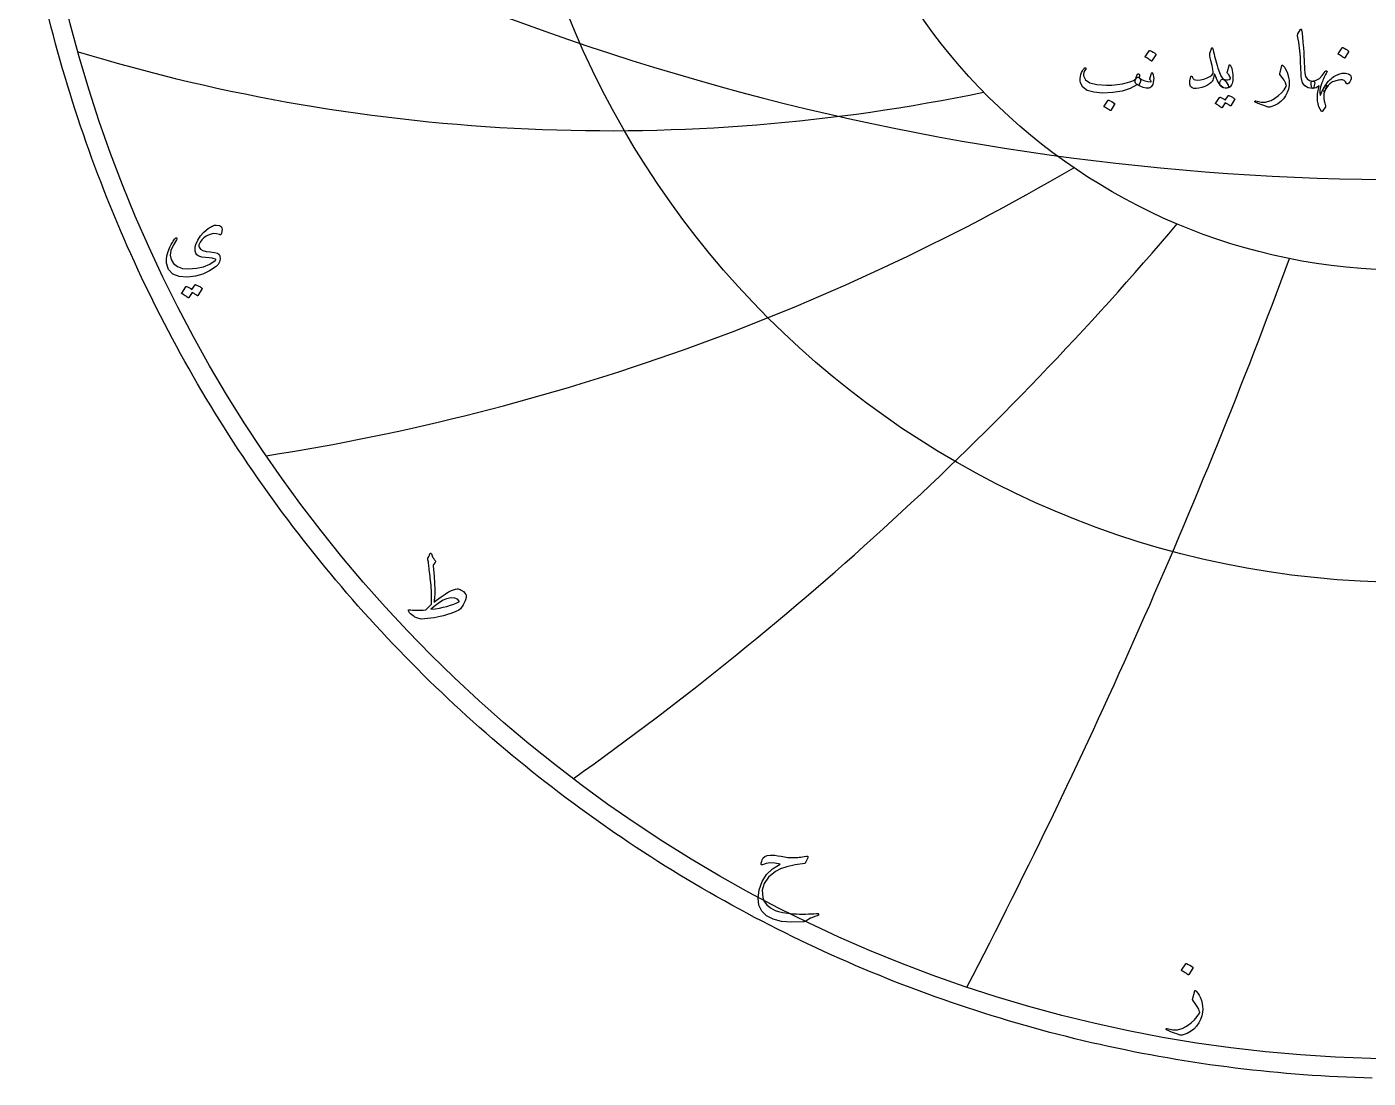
# Model space of a CAD drawing. Header units: millimetres. Extents: x -62 to 62, y -62 to 63.
# Drawn here: x -60.8 to -1.7, y -61.6 to -15.3 of the extents above; entities that cross this region are included whole.
import ezdxf

# ---------------------------------------------------------------- set-up
doc = ezdxf.new("R2010")
doc.units = ezdxf.units.MM
for name, color, linetype in [('CUT_OUTER', 1, 'Continuous'), ('ENGRAVE', 7, 'Continuous'), ('ENGRAVE_FINE', 8, 'Continuous'), ('TEXT', 5, 'Continuous')]:
    doc.layers.add(name, color=color, linetype=linetype)

msp = doc.modelspace()

# ---------------------------------------------------------------- linework, layer by layer
at = {"layer": 'CUT_OUTER'}
msp.add_lwpolyline([(-1.512, -61.5939), (-1.89, -61.5835), (-2.2678, -61.5708), (-2.6455, -61.5557), (-3.0232, -61.5383), (-3.4007, -61.5186), (-3.7781, -61.4966), (-4.1554, -61.4722), (-4.5325, -61.4456), (-4.9094, -61.4166), (-5.2862, -61.3853), (-5.6627, -61.3517), (-6.0391, -61.3158), (-6.4152, -61.2776), (-6.7911, -61.2371), (-7.1667, -61.1943), (-7.542, -61.1491), (-7.9171, -61.1017), (-8.2919, -61.052), (-8.6663, -61), (-9.0404, -60.9456), (-9.4142, -60.889), (-9.7876, -60.8301), (-10.1607, -60.7689), (-10.5334, -60.7054), (-10.9057, -60.6396), (-11.2775, -60.5716), (-11.649, -60.5012), (-12.02, -60.4286), (-12.3906, -60.3537), (-12.7606, -60.2766), (-13.1303, -60.1971), (-13.4994, -60.1154), (-13.868, -60.0315), (-14.2361, -59.9453), (-14.6036, -59.8568), (-14.9706, -59.7661), (-15.3371, -59.6731), (-15.7029, -59.5778), (-16.0682, -59.4804), (-16.4328, -59.3807), (-16.7969, -59.2787), (-17.1603, -59.1745), (-17.5231, -59.0681), (-17.8852, -58.9595), (-18.2466, -58.8486), (-18.6073, -58.7356), (-18.9674, -58.6203), (-19.3267, -58.5028), (-19.6853, -58.3831), (-20.0432, -58.2612), (-20.4003, -58.1372), (-20.7566, -58.0109), (-21.1122, -57.8824), (-21.4669, -57.7518), (-21.8209, -57.619), (-22.174, -57.484), (-22.5263, -57.3469), (-22.8778, -57.2076), (-23.2284, -57.0661), (-23.5781, -56.9225), (-23.9269, -56.7768), (-24.2748, -56.6289), (-24.6218, -56.4789), (-24.9679, -56.3267), (-25.3131, -56.1725), (-25.6573, -56.0161), (-26.0005, -55.8576), (-26.3427, -55.697), (-26.684, -55.5344), (-27.0242, -55.3696), (-27.3635, -55.2027), (-27.7017, -55.0338), (-28.0388, -54.8628), (-28.3749, -54.6897), (-28.71, -54.5146), (-29.0439, -54.3374), (-29.3768, -54.1581), (-29.7085, -53.9769), (-30.0392, -53.7936), (-30.3687, -53.6082), (-30.6971, -53.4209), (-31.0243, -53.2315), (-31.3503, -53.0402), (-31.6752, -52.8468), (-31.9988, -52.6515), (-32.3213, -52.4541), (-32.6425, -52.2548), (-32.9625, -52.0535), (-33.2813, -51.8503), (-33.5988, -51.6451), (-33.9151, -51.438), (-34.2301, -51.2289), (-34.5438, -51.0179), (-34.8562, -50.805), (-35.1672, -50.5902), (-35.477, -50.3734), (-35.7854, -50.1548), (-36.0925, -49.9343), (-36.3982, -49.7119), (-36.7025, -49.4876), (-37.0055, -49.2615), (-37.307, -49.0335), (-37.6072, -48.8037), (-37.906, -48.572), (-38.2033, -48.3385), (-38.4992, -48.1032), (-38.7936, -47.866), (-39.0866, -47.6271), (-39.3781, -47.3864), (-39.6681, -47.1439), (-39.9566, -46.8996), (-40.2436, -46.6535), (-40.5291, -46.4057), (-40.8131, -46.1562), (-41.0955, -45.9049), (-41.3764, -45.6519), (-41.6558, -45.3971), (-41.9335, -45.1407), (-42.2097, -44.8825), (-42.4843, -44.6227), (-42.7573, -44.3612), (-43.0287, -44.098), (-43.2985, -43.8331), (-43.5666, -43.5666), (-43.8331, -43.2985), (-44.098, -43.0287), (-44.3612, -42.7573), (-44.6227, -42.4843), (-44.8825, -42.2097), (-45.1407, -41.9335), (-45.3971, -41.6558), (-45.6519, -41.3764), (-45.9049, -41.0955), (-46.1562, -40.8131), (-46.4057, -40.5291), (-46.6535, -40.2436), (-46.8996, -39.9566), (-47.1439, -39.6681), (-47.3864, -39.3781), (-47.6271, -39.0866), (-47.866, -38.7936), (-48.1032, -38.4992), (-48.3385, -38.2033), (-48.572, -37.906), (-48.8037, -37.6072), (-49.0335, -37.307), (-49.2615, -37.0055), (-49.4876, -36.7025), (-49.7119, -36.3982), (-49.9343, -36.0925), (-50.1548, -35.7854), (-50.3734, -35.477), (-50.5902, -35.1672), (-50.805, -34.8562), (-51.0179, -34.5438), (-51.2289, -34.2301), (-51.438, -33.9151), (-51.6451, -33.5988), (-51.8503, -33.2813), (-52.0535, -32.9625), (-52.2548, -32.6425), (-52.4541, -32.3213), (-52.6515, -31.9988), (-52.8468, -31.6752), (-53.0402, -31.3503), (-53.2315, -31.0243), (-53.4209, -30.6971), (-53.6082, -30.3687), (-53.7936, -30.0392), (-53.9769, -29.7085), (-54.1581, -29.3768), (-54.3374, -29.0439), (-54.5146, -28.71), (-54.6897, -28.3749), (-54.8628, -28.0388), (-55.0338, -27.7017), (-55.2027, -27.3635), (-55.3696, -27.0242), (-55.5344, -26.684), (-55.697, -26.3427), (-55.8576, -26.0005), (-56.0161, -25.6573), (-56.1725, -25.3131), (-56.3267, -24.9679), (-56.4789, -24.6218), (-56.6289, -24.2748), (-56.7768, -23.9269), (-56.9225, -23.5781), (-57.0661, -23.2284), (-57.2076, -22.8778), (-57.3469, -22.5263), (-57.484, -22.174), (-57.619, -21.8209), (-57.7518, -21.4669), (-57.8824, -21.1122), (-58.0109, -20.7566), (-58.1372, -20.4003), (-58.2612, -20.0432), (-58.3831, -19.6853), (-58.5028, -19.3267), (-58.6203, -18.9674), (-58.7356, -18.6073), (-58.8486, -18.2466), (-58.9595, -17.8852), (-59.0681, -17.5231), (-59.1745, -17.1603), (-59.2787, -16.7969), (-59.3807, -16.4328), (-59.4804, -16.0682), (-59.5778, -15.7029), (-59.6731, -15.3371), (-59.7661, -14.9706)], dxfattribs=at)
at = {"layer": 'ENGRAVE'}
for radius in [60.75, 39.7663, 26.0306]:
    msp.add_circle((0, 0), radius, dxfattribs=at)
for centre, radius, start, end in [((-35.0807, 60.7616), 80.6473, 253.125475, 281.775865), ((-65.847, 65.847), 101.2572, 278.882702, 300.370494), ((-120.5748, 69.6139), 144.7955, 305.399857, 319.725052), ((-268.4423, 71.9289), 280.7425, 332.527684, 339.690281)]:
    msp.add_arc(centre, radius, start, end, dxfattribs=at)
at = {"layer": 'ENGRAVE_FINE'}
msp.add_arc((0, 91.2685), 113.3114, 237.678517, 302.321483, dxfattribs=at)
at = {"layer": 'TEXT'}
for points in [[(-4.6724, -15.4382), (-4.6654, -15.4275), (-4.6589, -15.4203), (-4.6528, -15.4167), (-4.6472, -15.4167), (-4.6387, -15.4214), (-4.631, -15.4356), (-4.6243, -15.4591), (-4.6185, -15.4921), (-4.5888, -15.7605), (-4.5646, -16.0086), (-4.5457, -16.2365), (-4.5322, -16.4442), (-4.5236, -16.6218), (-4.5156, -16.781), (-4.5083, -16.9218), (-4.5017, -17.0442), (-4.496, -17.1482), (-4.4914, -17.2337), (-4.4879, -17.3009), (-4.4855, -17.3496), (-4.4537, -17.4955), (-4.3831, -17.6029), (-4.274, -17.6716), (-4.1263, -17.7017), (-4.0852, -17.7125), (-4.0589, -17.7376), (-4.0474, -17.7771), (-4.0508, -17.831), (-4.0677, -17.9159), (-4.0858, -17.9765), (-4.1054, -18.0129), (-4.1263, -18.025), (-4.3342, -17.9976), (-4.4873, -17.9154), (-4.5857, -17.7785), (-4.6292, -17.5867), (-4.6361, -17.495), (-4.6423, -17.403), (-4.6478, -17.3109), (-4.6526, -17.2185), (-4.657, -17.1258), (-4.6611, -17.033), (-4.6651, -16.9399), (-4.6688, -16.8466), (-4.6755, -16.6686), (-4.6849, -16.5084), (-4.6971, -16.366), (-4.7119, -16.2412), (-4.7294, -16.1214), (-4.7496, -15.9938), (-4.7725, -15.8583), (-4.7981, -15.7149), (-4.8015, -15.6891), (-4.8008, -15.6655), (-4.7961, -15.6442), (-4.7873, -15.6251)], [(-11.3297, -16.3688), (-11.3252, -16.3643), (-11.3189, -16.3616), (-11.3108, -16.3607), (-11.301, -16.3616), (-11.2311, -16.3899), (-11.1653, -16.4245), (-11.1036, -16.4653), (-11.0459, -16.5125), (-11.0403, -16.5197), (-11.0378, -16.5268), (-11.0385, -16.534), (-11.0423, -16.5412), (-11.2112, -16.8143), (-11.2174, -16.8208), (-11.2255, -16.8224), (-11.2354, -16.819), (-11.2471, -16.8107), (-11.2572, -16.8035), (-11.2731, -16.7927), (-11.2949, -16.7783), (-11.3225, -16.7604), (-11.3564, -16.7388), (-11.3971, -16.7137), (-11.4445, -16.6849), (-11.4986, -16.6526), (-11.5058, -16.6472), (-11.5093, -16.6418), (-11.5093, -16.6364), (-11.5058, -16.631)], [(-8.5202, -16.3221), (-8.4995, -16.4163), (-8.4771, -16.512), (-8.4528, -16.6094), (-8.4268, -16.7083), (-8.3989, -16.8092), (-8.3693, -16.9126), (-8.3379, -17.0185), (-8.3046, -17.1268), (-8.2375, -17.3217), (-8.1762, -17.4681), (-8.1207, -17.566), (-8.0711, -17.6154), (-8.0278, -17.6449), (-7.984, -17.6864), (-7.9397, -17.7401), (-7.8951, -17.8059), (-7.8528, -17.8874), (-7.8412, -17.9487), (-7.86, -17.9898), (-7.9094, -18.0107), (-8.0691, -17.9945), (-8.2103, -17.8885), (-8.3331, -17.6927), (-8.4376, -17.4071), (-8.4398, -17.4024), (-8.4429, -17.399), (-8.447, -17.397), (-8.4519, -17.3963), (-8.4555, -17.397), (-8.4591, -17.399), (-8.4627, -17.4024), (-8.4663, -17.4071), (-8.4764, -17.4533), (-8.4888, -17.5023), (-8.5033, -17.5539), (-8.5202, -17.6083), (-8.5386, -17.6597), (-8.5579, -17.7026), (-8.5781, -17.7369), (-8.5992, -17.7628), (-8.6751, -17.829), (-8.7699, -17.8876), (-8.8835, -17.9386), (-9.016, -17.9819), (-9.1507, -18.014), (-9.2675, -18.0277), (-9.3663, -18.023), (-9.4471, -17.9999), (-9.5163, -17.9419), (-9.5477, -17.84), (-9.5414, -17.694), (-9.4974, -17.5041), (-9.4931, -17.4978), (-9.4875, -17.4933), (-9.4806, -17.4906), (-9.4723, -17.4897), (-9.4624, -17.4908), (-9.4543, -17.4942), (-9.448, -17.4998), (-9.4435, -17.5077), (-9.4265, -17.5474), (-9.4076, -17.5804), (-9.3869, -17.6067), (-9.3645, -17.6262), (-9.2944, -17.6523), (-9.1992, -17.6586), (-9.0789, -17.6451), (-8.9334, -17.6119), (-8.7782, -17.562), (-8.6576, -17.5059), (-8.5716, -17.4434), (-8.5202, -17.3747), (-8.5117, -17.3051), (-8.5256, -17.1861), (-8.562, -17.0177), (-8.6208, -16.7999), (-8.6491, -16.6852), (-8.6657, -16.5924), (-8.6706, -16.5217), (-8.6639, -16.473), (-8.5956, -16.2789), (-8.5882, -16.2585), (-8.5804, -16.2439), (-8.5721, -16.2352), (-8.5633, -16.2322), (-8.5525, -16.2379), (-8.5417, -16.2547), (-8.531, -16.2828), (-8.5202, -16.3221)], [(-2.8437, -16.2358), (-2.8392, -16.2313), (-2.8329, -16.2287), (-2.8248, -16.2278), (-2.8149, -16.2287), (-2.7451, -16.2569), (-2.6793, -16.2915), (-2.6175, -16.3324), (-2.5598, -16.3795), (-2.5542, -16.3867), (-2.5517, -16.3939), (-2.5524, -16.4011), (-2.5562, -16.4083), (-2.7251, -16.6813), (-2.7314, -16.6878), (-2.7395, -16.6894), (-2.7493, -16.6861), (-2.761, -16.6777), (-2.7711, -16.6706), (-2.7871, -16.6598), (-2.8089, -16.6454), (-2.8365, -16.6274), (-2.8704, -16.6059), (-2.911, -16.5807), (-2.9584, -16.552), (-3.0125, -16.5197), (-3.0197, -16.5143), (-3.0233, -16.5089), (-3.0233, -16.5035), (-3.0197, -16.4981)], [(-11.7824, -17.5508), (-11.7789, -17.5526), (-11.7757, -17.5544), (-11.7726, -17.5562), (-11.7698, -17.558), (-11.767, -17.56), (-11.764, -17.5625), (-11.7607, -17.5654), (-11.7572, -17.5687), (-11.7283, -17.6029), (-11.7168, -17.6514), (-11.7229, -17.7142), (-11.7465, -17.7915), (-11.7683, -17.8384), (-11.7905, -17.8678), (-11.8132, -17.8797), (-11.8363, -17.8741), (-11.848, -17.8685), (-11.8578, -17.866), (-11.8659, -17.8667), (-11.8722, -17.8705), (-12.1668, -18.0318), (-12.5189, -18.1454), (-12.9285, -18.2114), (-13.3955, -18.2298), (-13.7732, -18.1975), (-14.0584, -18.1112), (-14.2511, -17.9711), (-14.3512, -17.7771), (-14.3667, -17.6855), (-14.3701, -17.5939), (-14.3613, -17.5023), (-14.3404, -17.4107), (-14.3119, -17.3296), (-14.2767, -17.2553), (-14.2347, -17.1877), (-14.1859, -17.1268), (-14.1767, -17.1192), (-14.1671, -17.1143), (-14.157, -17.112), (-14.1464, -17.1125), (-14.1365, -17.1167), (-14.1285, -17.1223), (-14.1222, -17.1293), (-14.1177, -17.1376), (-14.1157, -17.1457), (-14.1168, -17.1556), (-14.121, -17.1673), (-14.1285, -17.1807), (-14.1806, -17.2571), (-14.2147, -17.3316), (-14.2309, -17.4044), (-14.2291, -17.4753), (-14.1437, -17.6532), (-13.9452, -17.7807), (-13.6336, -17.858), (-13.2087, -17.8849), (-13.0921, -17.8831), (-12.9756, -17.8777), (-12.8594, -17.8687), (-12.7435, -17.8562), (-12.6284, -17.84), (-12.5149, -17.8202), (-12.4029, -17.7969), (-12.2926, -17.7699), (-12.1855, -17.7394), (-12.0977, -17.7089), (-12.0292, -17.6783), (-11.98, -17.6478), (-11.961, -17.6316), (-11.9436, -17.6119), (-11.9278, -17.5885), (-11.9135, -17.5616), (-11.9002, -17.5315), (-11.887, -17.4987), (-11.8741, -17.4632), (-11.8614, -17.425), (-11.8565, -17.4134), (-11.8489, -17.4035), (-11.8385, -17.3954), (-11.8255, -17.3891), (-11.8116, -17.3857), (-11.7986, -17.3864), (-11.7864, -17.3911), (-11.7752, -17.3999), (-11.7662, -17.412), (-11.7608, -17.4268), (-11.759, -17.4443), (-11.7608, -17.4646)], [(-7.7945, -17.4825), (-7.8156, -17.4473), (-7.8358, -17.4169), (-7.8551, -17.3916), (-7.8735, -17.3711), (-7.8867, -17.3536), (-7.8942, -17.3334), (-7.8957, -17.3105), (-7.8915, -17.2849), (-7.816, -17.0119), (-7.8055, -16.9881), (-7.7918, -16.9813), (-7.7749, -16.9917), (-7.7549, -17.0191), (-7.7248, -17.0772), (-7.6992, -17.1475), (-7.6781, -17.2299), (-7.6615, -17.3244), (-7.6519, -17.4152), (-7.648, -17.5041), (-7.6501, -17.5912), (-7.6579, -17.6765), (-7.6707, -17.7509), (-7.6876, -17.8157), (-7.7085, -17.8712), (-7.7334, -17.9172), (-7.7641, -17.9514), (-7.8061, -17.9783), (-7.8593, -17.9981), (-7.9238, -18.0107), (-7.9898, -18.0131), (-8.0513, -18.0026), (-8.1084, -17.979), (-8.1609, -17.9424), (-8.2016, -17.8959), (-8.2229, -17.8427), (-8.2249, -17.7827), (-8.2076, -17.716), (-8.18, -17.6615), (-8.1474, -17.6271), (-8.1099, -17.613), (-8.0675, -17.619), (-7.9696, -17.6426), (-7.8843, -17.6451), (-7.8115, -17.6265), (-7.7513, -17.5867), (-7.75, -17.5762), (-7.7567, -17.5553), (-7.7715, -17.5241), (-7.7945, -17.4825)], [(-5.4987, -17.0226), (-5.4967, -17.0161), (-5.4942, -17.011), (-5.4913, -17.0072), (-5.4879, -17.0047), (-5.4778, -17.0038), (-5.4655, -17.0083), (-5.4509, -17.0182), (-5.434, -17.0334), (-5.3685, -17.1113), (-5.3119, -17.2014), (-5.2643, -17.3036), (-5.2256, -17.4178), (-5.1956, -17.5409), (-5.1771, -17.6622), (-5.1704, -17.7816), (-5.1753, -17.8993), (-5.2072, -18.0542), (-5.2598, -18.2029), (-5.333, -18.3452), (-5.4268, -18.4813), (-5.5391, -18.6046), (-5.6676, -18.7049), (-5.8122, -18.7824), (-5.9729, -18.837), (-6.016, -18.8462), (-6.0592, -18.8487), (-6.1023, -18.8444), (-6.1454, -18.8334), (-6.2447, -18.7987), (-6.3345, -18.7665), (-6.4145, -18.7367), (-6.4849, -18.7094), (-6.5454, -18.6846), (-6.5958, -18.6623), (-6.6361, -18.6424), (-6.6663, -18.625), (-6.6726, -18.6196), (-6.6771, -18.6142), (-6.6798, -18.6088), (-6.6807, -18.6035), (-6.68, -18.5965), (-6.678, -18.59), (-6.6746, -18.5839), (-6.6699, -18.5783), (-6.6639, -18.574), (-6.6565, -18.572), (-6.6477, -18.5722), (-6.6376, -18.5747), (-6.5761, -18.5912), (-6.5172, -18.6048), (-6.4611, -18.6155), (-6.4077, -18.6232), (-6.3565, -18.628), (-6.3071, -18.6299), (-6.2595, -18.6289), (-6.2136, -18.625), (-6.168, -18.6177), (-6.1207, -18.6066), (-6.0718, -18.5917), (-6.0214, -18.5729), (-5.9695, -18.5501), (-5.9159, -18.5231), (-5.8608, -18.4917), (-5.8041, -18.4562), (-5.6449, -18.3416), (-5.5086, -18.2172), (-5.3952, -18.083), (-5.3047, -17.9388), (-5.2988, -17.9271), (-5.2957, -17.9136), (-5.2953, -17.8984), (-5.2975, -17.8813), (-5.3352, -17.7805), (-5.3945, -17.6684), (-5.4753, -17.5452), (-5.5777, -17.4107), (-5.5822, -17.4021), (-5.5849, -17.3945), (-5.5858, -17.3878), (-5.5849, -17.3819)], [(-11.8902, -17.8382), (-11.9293, -17.8011), (-11.9495, -17.7547), (-11.9508, -17.6988), (-11.9333, -17.6334), (-11.8953, -17.5748), (-11.8605, -17.5391), (-11.8289, -17.5263), (-11.8004, -17.5364), (-11.6656, -17.6256), (-11.5309, -17.6882), (-11.3962, -17.7244), (-11.2614, -17.734), (-11.2567, -17.7331), (-11.2534, -17.7304), (-11.2513, -17.7259), (-11.2507, -17.7196), (-11.254, -17.7077), (-11.2641, -17.69), (-11.281, -17.6664), (-11.3046, -17.637), (-11.3091, -17.628), (-11.3117, -17.619), (-11.3126, -17.6101), (-11.3117, -17.6011), (-11.2255, -17.3532), (-11.2215, -17.3437), (-11.2165, -17.337), (-11.2107, -17.333), (-11.204, -17.3316), (-11.1972, -17.3327), (-11.1914, -17.3361), (-11.1865, -17.3417), (-11.1824, -17.3496), (-11.1555, -17.4302), (-11.1393, -17.5104), (-11.1339, -17.5901), (-11.1393, -17.6693), (-11.1568, -17.7679), (-11.1806, -17.8481), (-11.2107, -17.9098), (-11.2471, -17.9532), (-11.2747, -17.977), (-11.3001, -17.9945), (-11.3232, -18.0057), (-11.3441, -18.0107), (-11.4644, -18.0133), (-11.5956, -17.9855), (-11.7375, -17.9271), (-11.8902, -17.8382)], [(-3.5514, -17.9963), (-3.5909, -18.0812), (-3.6197, -18.1705), (-3.6377, -18.2644), (-3.6448, -18.3627), (-3.6417, -18.4651), (-3.6287, -18.5711), (-3.6058, -18.6807), (-3.573, -18.7939), (-3.5689, -18.8089), (-3.5676, -18.8217), (-3.5689, -18.8323), (-3.573, -18.8406), (-3.7023, -19.0238), (-3.7142, -19.0371), (-3.7248, -19.0445), (-3.734, -19.046), (-3.7418, -19.0418), (-3.8649, -18.8309), (-3.9251, -18.572), (-3.9224, -18.2651), (-3.8568, -17.9101), (-3.9195, -17.9604), (-3.9852, -17.9963), (-4.0542, -18.0178), (-4.1263, -18.025), (-4.1418, -18.0203), (-4.1559, -18.0062), (-4.1687, -17.9826), (-4.1802, -17.9496), (-4.1867, -17.9297), (-4.1918, -17.9096), (-4.1956, -17.8893), (-4.1981, -17.8687), (-4.1999, -17.8482), (-4.2017, -17.8279), (-4.2035, -17.8078), (-4.2053, -17.7879), (-4.2031, -17.7515), (-4.1891, -17.725), (-4.1635, -17.7084), (-4.1263, -17.7017), (-3.9796, -17.6689), (-3.8415, -17.5885), (-3.712, -17.4605), (-3.5909, -17.2849), (-3.5746, -17.2627), (-3.5577, -17.2499), (-3.5404, -17.2465), (-3.5227, -17.2526), (-3.5097, -17.264), (-3.5029, -17.2768), (-3.5025, -17.291), (-3.5083, -17.3065), (-3.5401, -17.3626), (-3.5707, -17.4196), (-3.6003, -17.4776), (-3.6287, -17.5364), (-3.656, -17.5961), (-3.6821, -17.6568), (-3.7071, -17.7183), (-3.7311, -17.7807), (-3.7841, -17.9507), (-3.8137, -18.0978), (-3.82, -18.2219), (-3.8029, -18.3232), (-3.8013, -18.3264), (-3.8002, -18.3286), (-3.7995, -18.33), (-3.7993, -18.3304), (-3.7991, -18.33), (-3.7984, -18.3286), (-3.7973, -18.3264), (-3.7957, -18.3232), (-3.7738, -18.2717), (-3.7513, -18.2213), (-3.728, -18.172), (-3.7041, -18.1238), (-3.6793, -18.0766), (-3.6534, -18.03), (-3.6263, -17.984), (-3.5981, -17.9388), (-3.5777, -17.9074), (-3.5595, -17.8885), (-3.5436, -17.8822), (-3.5299, -17.8885), (-3.5231, -17.902), (-3.5245, -17.9244), (-3.5339, -17.9559), (-3.5514, -17.9963)], [(-2.6461, -17.8023), (-2.6925, -17.7295), (-2.7529, -17.6801), (-2.8273, -17.6541), (-2.9155, -17.6514), (-2.9656, -17.6578), (-3.0152, -17.6662), (-3.0644, -17.6766), (-3.1131, -17.6891), (-3.1614, -17.704), (-3.2092, -17.7219), (-3.2566, -17.7427), (-3.3035, -17.7663), (-3.3839, -17.8202), (-3.4598, -17.8957), (-3.5312, -17.9927), (-3.5981, -18.1112), (-3.6172, -18.138), (-3.635, -18.1535), (-3.6513, -18.1577), (-3.6664, -18.1508), (-3.679, -18.1368), (-3.6844, -18.1202), (-3.6826, -18.1009), (-3.6736, -18.0789), (-3.6599, -18.0499), (-3.6475, -18.0241), (-3.6365, -18.0014), (-3.6269, -17.9819), (-3.6183, -17.9653), (-3.6107, -17.9514), (-3.604, -17.9401), (-3.5981, -17.9316), (-3.5454, -17.8521), (-3.4912, -17.7789), (-3.4358, -17.712), (-3.379, -17.6514), (-3.3208, -17.5968), (-3.2613, -17.5481), (-3.2005, -17.5052), (-3.1383, -17.4681), (-2.9786, -17.3956), (-2.8302, -17.3577), (-2.693, -17.3543), (-2.567, -17.3855), (-2.5133, -17.4127), (-2.4745, -17.4475), (-2.4505, -17.4899), (-2.4413, -17.54), (-2.4467, -17.6083), (-2.4664, -17.6729), (-2.5005, -17.734), (-2.5491, -17.7915), (-2.5807, -17.8164), (-2.6074, -17.8265), (-2.6292, -17.8218), (-2.6461, -17.8023)], [(-13.144, -18.5496), (-13.1396, -18.5451), (-13.1333, -18.5424), (-13.1252, -18.5415), (-13.1153, -18.5424), (-13.0455, -18.5707), (-12.9797, -18.6052), (-12.9179, -18.6461), (-12.8602, -18.6933), (-12.8546, -18.7005), (-12.8521, -18.7076), (-12.8528, -18.7148), (-12.8566, -18.722), (-13.0255, -18.9951), (-13.0318, -19.0016), (-13.0399, -19.0031), (-13.0497, -18.9998), (-13.0614, -18.9915), (-13.0715, -18.9843), (-13.0875, -18.9735), (-13.1092, -18.9591), (-13.1369, -18.9412), (-13.1708, -18.9196), (-13.2114, -18.8945), (-13.2588, -18.8657), (-13.3129, -18.8334), (-13.3201, -18.828), (-13.3237, -18.8226), (-13.3237, -18.8172), (-13.3201, -18.8118)], [(-7.8591, -18.3448), (-7.8546, -18.3403), (-7.8483, -18.3376), (-7.8403, -18.3367), (-7.8304, -18.3376), (-7.795, -18.3508), (-7.7608, -18.3654), (-7.7277, -18.3814), (-7.6957, -18.3987), (-7.6646, -18.4175), (-7.6341, -18.4382), (-7.6044, -18.4606), (-7.5753, -18.4849), (-7.5697, -18.4923), (-7.5672, -18.5002), (-7.5679, -18.5085), (-7.5717, -18.5172), (-7.7442, -18.7903), (-7.7489, -18.7939), (-7.7558, -18.7939), (-7.765, -18.7903), (-7.7765, -18.7831), (-7.7843, -18.7765), (-7.7971, -18.7674), (-7.8149, -18.7558), (-7.8376, -18.7418), (-7.8654, -18.725), (-7.8986, -18.7054), (-7.9373, -18.6828), (-7.9813, -18.6573), (-8.1178, -18.8693), (-8.1241, -18.8758), (-8.1322, -18.8774), (-8.1421, -18.874), (-8.1537, -18.8657), (-8.1638, -18.8585), (-8.1798, -18.8478), (-8.2016, -18.8334), (-8.2292, -18.8154), (-8.2631, -18.7939), (-8.3037, -18.7687), (-8.3511, -18.74), (-8.4052, -18.7076), (-8.4108, -18.7023), (-8.4133, -18.6969), (-8.4126, -18.6915), (-8.4088, -18.6861), (-8.2328, -18.4238), (-8.2283, -18.4193), (-8.222, -18.4166), (-8.2139, -18.4157), (-8.204, -18.4166), (-8.1739, -18.4264), (-8.1447, -18.4377), (-8.1165, -18.4506), (-8.0891, -18.4651), (-8.0626, -18.481), (-8.037, -18.4979), (-8.0123, -18.516), (-7.9885, -18.5352)], [(-52.2719, -24.4612), (-52.396, -24.4197), (-52.5344, -24.4181), (-52.6872, -24.4561), (-52.8544, -24.534), (-52.9605, -24.6082), (-53.0489, -24.6969), (-53.1195, -24.7998), (-53.1725, -24.9172), (-53.1777, -24.9407), (-53.1782, -24.9651), (-53.1739, -24.9905), (-53.1648, -25.0168), (-53.104, -25.0988), (-53.0019, -25.1606), (-52.8587, -25.2022), (-52.6743, -25.2238), (-52.4923, -25.2432), (-52.36, -25.2784), (-52.2776, -25.3294), (-52.2451, -25.3962), (-52.2415, -25.5361), (-52.269, -25.6607), (-52.3277, -25.7699), (-52.4175, -25.8638), (-52.7028, -26.0585), (-53.0067, -26.202), (-53.3294, -26.2942), (-53.6707, -26.3351), (-54.0434, -26.3093), (-54.3222, -26.1972), (-54.5071, -25.9989), (-54.5981, -25.7143), (-54.6033, -25.5582), (-54.5808, -25.3886), (-54.5305, -25.2056), (-54.4525, -25.0092), (-54.4253, -24.9546), (-54.3974, -24.9019), (-54.3687, -24.8511), (-54.3394, -24.8022), (-54.3091, -24.7551), (-54.2776, -24.7093), (-54.2449, -24.665), (-54.211, -24.6221), (-54.1928, -24.6044), (-54.1765, -24.5972), (-54.1622, -24.6006), (-54.1497, -24.6145), (-54.1428, -24.6317), (-54.1411, -24.649), (-54.1447, -24.6662), (-54.1535, -24.6834), (-54.3111, -24.9373), (-54.4045, -25.1663), (-54.4338, -25.3704), (-54.3988, -25.5495), (-54.2862, -25.7383), (-54.121, -25.8714), (-53.903, -25.949), (-53.6323, -25.9711), (-53.2855, -25.9435), (-52.9732, -25.8724), (-52.6954, -25.7577), (-52.452, -25.5994), (-52.4374, -25.5859), (-52.4319, -25.5725), (-52.4355, -25.5591), (-52.4482, -25.5457), (-52.4997, -25.5208), (-52.589, -25.4997), (-52.7162, -25.4825), (-52.8812, -25.4691), (-53.0491, -25.4485), (-53.1773, -25.4097), (-53.2656, -25.3526), (-53.3143, -25.2774), (-53.3368, -25.1891), (-53.343, -25.0964), (-53.333, -24.9994), (-53.3066, -24.898), (-53.2211, -24.699), (-53.1025, -24.5158), (-52.9509, -24.3484), (-52.7663, -24.1967), (-52.7172, -24.1608), (-52.6695, -24.1297), (-52.6233, -24.1033), (-52.5785, -24.0818), (-52.5354, -24.0648), (-52.4942, -24.0521), (-52.4549, -24.0437), (-52.4175, -24.0396), (-52.2714, -24.0533), (-52.1818, -24.1172), (-52.1488, -24.2315), (-52.1723, -24.396), (-52.19, -24.4403), (-52.2125, -24.466), (-52.2398, -24.4729), (-52.2719, -24.4612)], [(-53.3449, -26.6724), (-53.3401, -26.6676), (-53.3334, -26.6647), (-53.3248, -26.6638), (-53.3143, -26.6647), (-53.2765, -26.6789), (-53.24, -26.6944), (-53.2047, -26.7114), (-53.1706, -26.7299), (-53.1374, -26.75), (-53.1049, -26.772), (-53.0732, -26.796), (-53.0422, -26.8218), (-53.0362, -26.8297), (-53.0336, -26.8381), (-53.0343, -26.847), (-53.0383, -26.8563), (-53.2223, -27.1476), (-53.2273, -27.1514), (-53.2348, -27.1514), (-53.2446, -27.1476), (-53.2568, -27.1399), (-53.2652, -27.1329), (-53.2788, -27.1232), (-53.2977, -27.1108), (-53.3219, -27.0958), (-53.3516, -27.078), (-53.3871, -27.057), (-53.4283, -27.033), (-53.4752, -27.0058), (-53.6209, -27.2319), (-53.6276, -27.2388), (-53.6362, -27.2405), (-53.6467, -27.2369), (-53.6592, -27.2281), (-53.67, -27.2204), (-53.687, -27.2089), (-53.7102, -27.1936), (-53.7397, -27.1744), (-53.7758, -27.1514), (-53.8192, -27.1246), (-53.8697, -27.0939), (-53.9274, -27.0594), (-53.9334, -27.0537), (-53.9361, -27.0479), (-53.9353, -27.0422), (-53.9313, -27.0364), (-53.7435, -26.7567), (-53.7387, -26.7519), (-53.732, -26.749), (-53.7234, -26.7481), (-53.7128, -26.749), (-53.6807, -26.7594), (-53.6496, -26.7715), (-53.6194, -26.7853), (-53.5902, -26.8008), (-53.5619, -26.8176), (-53.5346, -26.8357), (-53.5083, -26.855), (-53.4829, -26.8755)], [(-43.0878, -38.7035), (-43.0696, -38.6618), (-43.0533, -38.6249), (-43.039, -38.5928), (-43.0265, -38.5655), (-43.0162, -38.5432), (-43.0083, -38.5262), (-43.0028, -38.5145), (-42.9997, -38.508), (-42.9932, -38.4996), (-42.9853, -38.4936), (-42.976, -38.49), (-42.9652, -38.4888), (-42.9563, -38.4903), (-42.9489, -38.4946), (-42.9429, -38.5018), (-42.9384, -38.5118), (-42.9182, -38.5607), (-42.9, -38.6038), (-42.8838, -38.6412), (-42.8694, -38.6728), (-42.8611, -38.6867), (-42.8517, -38.7015), (-42.841, -38.7173), (-42.8291, -38.7341), (-42.8159, -38.7518), (-42.8009, -38.7705), (-42.7842, -38.7902), (-42.7659, -38.8108), (-42.7544, -38.8316), (-42.7506, -38.852), (-42.7544, -38.8718), (-42.7659, -38.8912), (-42.8387, -38.987), (-42.8485, -39.0026), (-42.855, -39.0187), (-42.8581, -39.0352), (-42.8579, -39.0522), (-42.8205, -39.474), (-42.7966, -39.8158), (-42.786, -40.0776), (-42.7889, -40.2594), (-42.7929, -40.3273), (-42.7971, -40.3892), (-42.8015, -40.4451), (-42.8062, -40.495), (-42.8111, -40.5392), (-42.8162, -40.5779), (-42.8216, -40.6111), (-42.8272, -40.6387), (-42.7126, -40.5511), (-42.6064, -40.472), (-42.5086, -40.4016), (-42.4191, -40.3398), (-42.3383, -40.2864), (-42.2663, -40.2411), (-42.2032, -40.204), (-42.1489, -40.175), (-42.0524, -40.1319), (-41.9621, -40.0984), (-41.878, -40.0744), (-41.8002, -40.0601), (-41.759, -40.0589), (-41.7159, -40.0668), (-41.6708, -40.0838), (-41.6239, -40.1099), (-41.531, -40.1758), (-41.4629, -40.2392), (-41.4198, -40.3003), (-41.4016, -40.359), (-41.4028, -40.4244), (-41.4179, -40.4979), (-41.4469, -40.5796), (-41.4898, -40.6694), (-41.5377, -40.7578), (-41.5817, -40.8313), (-41.622, -40.89), (-41.6584, -40.9338), (-41.7331, -40.9892), (-41.8615, -41.0517), (-42.0435, -41.1214), (-42.2792, -41.1983), (-42.4106, -41.2363), (-42.5441, -41.2701), (-42.6798, -41.2996), (-42.8177, -41.3247), (-42.9572, -41.3458), (-43.0979, -41.363), (-43.2398, -41.3765), (-43.3829, -41.386), (-43.4352, -41.3755), (-43.4849, -41.363), (-43.532, -41.3487), (-43.5764, -41.3324), (-43.6187, -41.3142), (-43.6593, -41.2941), (-43.6982, -41.272), (-43.7355, -41.2481), (-43.8009, -41.2002), (-43.8552, -41.1523), (-43.8986, -41.1044), (-43.9309, -41.0565), (-43.9486, -41.0167), (-43.952, -40.9894), (-43.941, -40.9745), (-43.9156, -40.9722), (-43.8439, -40.9807), (-43.7666, -40.987), (-43.6839, -40.9912), (-43.5956, -40.9932), (-43.5018, -40.9931), (-43.4026, -40.9908), (-43.2978, -40.9864), (-43.1875, -40.9798), (-42.9345, -40.7307), (-42.9299, -40.6306), (-42.9274, -40.5295), (-42.927, -40.4275), (-42.9288, -40.3245), (-42.9325, -40.2203), (-42.9379, -40.1147), (-42.945, -40.0076), (-42.9537, -39.8991), (-42.9635, -39.7917), (-42.9738, -39.6879), (-42.9846, -39.5876), (-42.9959, -39.491), (-43.0071, -39.3977), (-43.0179, -39.3075), (-43.0282, -39.2205), (-43.038, -39.1365), (-43.0472, -39.0588), (-43.0557, -38.9904), (-43.0635, -38.9314), (-43.0706, -38.8817), (-43.0769, -38.8411), (-43.0826, -38.8093), (-43.0875, -38.7864), (-43.0917, -38.7724), (-43.0943, -38.7566), (-43.0945, -38.7399), (-43.0924, -38.7221), (-43.0878, -38.7035)], [(-42.2677, -40.497), (-42.416, -40.5585), (-42.581, -40.655), (-42.7628, -40.7865), (-42.9614, -40.953), (-42.7689, -40.9292), (-42.5863, -40.8998), (-42.4135, -40.865), (-42.2505, -40.8246), (-42.0975, -40.7792), (-41.9549, -40.7293), (-41.8226, -40.6748), (-41.7005, -40.6158), (-41.7834, -40.5135), (-41.9056, -40.4596), (-42.067, -40.4541), (-42.2677, -40.497)], [(-26.3675, -51.8973), (-26.4595, -52.1043), (-26.4679, -52.1179), (-26.4777, -52.1282), (-26.4889, -52.1352), (-26.5016, -52.1387), (-26.9268, -52.2058), (-27.2824, -52.2882), (-27.5687, -52.3859), (-27.7854, -52.499), (-28.0894, -52.7469), (-28.2846, -53.0192), (-28.371, -53.316), (-28.3488, -53.6372), (-28.2812, -53.811), (-28.1667, -53.9648), (-28.0053, -54.0985), (-27.7969, -54.212), (-27.6506, -54.2628), (-27.4683, -54.304), (-27.2501, -54.3356), (-26.996, -54.3576), (-26.8609, -54.3641), (-26.7277, -54.3682), (-26.5965, -54.3698), (-26.4671, -54.3691), (-26.3402, -54.3662), (-26.2161, -54.3615), (-26.0949, -54.3547), (-25.9766, -54.3461), (-25.9488, -54.3442), (-25.9268, -54.3461), (-25.9105, -54.3519), (-25.9, -54.3615), (-25.8942, -54.3732), (-25.8923, -54.3854), (-25.8942, -54.3981), (-25.9, -54.4113), (-25.9042, -54.4183), (-25.9091, -54.4242), (-25.9147, -54.4289), (-25.921, -54.4323), (-25.9279, -54.4353), (-25.9349, -54.4386), (-25.9422, -54.442), (-25.9498, -54.4458), (-26.0602, -54.481), (-26.1577, -54.5176), (-26.2422, -54.5557), (-26.3138, -54.5952), (-26.3597, -54.6237), (-26.4015, -54.6479), (-26.4392, -54.6678), (-26.4729, -54.6834), (-26.502, -54.6953), (-26.5261, -54.7044), (-26.5451, -54.7107), (-26.5591, -54.714), (-27.0832, -54.7334), (-27.5287, -54.6958), (-27.8956, -54.6012), (-28.184, -54.4496), (-28.3924, -54.2417), (-28.5155, -53.9821), (-28.5533, -53.6707), (-28.5059, -53.3076), (-28.3804, -52.9418), (-28.184, -52.6302), (-27.9167, -52.3728), (-27.5785, -52.1694), (-27.818, -52.1237), (-28.0269, -52.1129), (-28.2051, -52.1371), (-28.3526, -52.1962), (-28.3655, -52.201), (-28.3775, -52.2039), (-28.3885, -52.2048), (-28.3986, -52.2039), (-28.407, -52.2008), (-28.413, -52.1953), (-28.4166, -52.1874), (-28.4178, -52.1771), (-28.4125, -52.1294), (-28.4043, -52.0822), (-28.3933, -52.0355), (-28.3794, -51.9893), (-28.3306, -51.8995), (-28.253, -51.8331), (-28.1466, -51.7902), (-28.0115, -51.7708), (-27.926, -51.7716), (-27.819, -51.7814), (-27.6903, -51.8003), (-27.5402, -51.8283), (-27.3852, -51.8564), (-27.2422, -51.8753), (-27.1112, -51.8851), (-26.9922, -51.8858), (-26.9349, -51.8833), (-26.8743, -51.8796), (-26.8104, -51.8747), (-26.7431, -51.8686), (-26.6724, -51.861), (-26.5984, -51.8518), (-26.521, -51.8409), (-26.4403, -51.8283), (-26.3941, -51.8269), (-26.3665, -51.8379), (-26.3577, -51.8614), (-26.3675, -51.8973)], [(-9.7186, -56.5605), (-9.7138, -56.5557), (-9.7071, -56.5528), (-9.6985, -56.5519), (-9.688, -56.5528), (-9.6135, -56.583), (-9.5433, -56.6199), (-9.4774, -56.6635), (-9.4159, -56.7138), (-9.4099, -56.7215), (-9.4073, -56.7291), (-9.408, -56.7368), (-9.412, -56.7444), (-9.5922, -57.0357), (-9.5989, -57.0426), (-9.6075, -57.0443), (-9.618, -57.0407), (-9.6305, -57.0319), (-9.6413, -57.0242), (-9.6583, -57.0127), (-9.6815, -56.9974), (-9.711, -56.9782), (-9.7471, -56.9552), (-9.7905, -56.9284), (-9.841, -56.8977), (-9.8987, -56.8632), (-9.9064, -56.8575), (-9.9102, -56.8518), (-9.9102, -56.846), (-9.9064, -56.8403)], [(-9.3277, -57.7523), (-9.3256, -57.7454), (-9.3229, -57.7399), (-9.3198, -57.7358), (-9.3162, -57.7332), (-9.3055, -57.7322), (-9.2923, -57.737), (-9.2767, -57.7475), (-9.2588, -57.7638), (-9.1888, -57.8469), (-9.1285, -57.943), (-9.0777, -58.052), (-9.0365, -58.1739), (-9.0044, -58.3051), (-8.9847, -58.4345), (-8.9776, -58.5619), (-8.9828, -58.6874), (-9.0168, -58.8527), (-9.0729, -59.0112), (-9.151, -59.1631), (-9.2511, -59.3082), (-9.3708, -59.4397), (-9.5078, -59.5468), (-9.6621, -59.6294), (-9.8336, -59.6876), (-9.8796, -59.6974), (-9.9256, -59.7001), (-9.9716, -59.6955), (-10.0175, -59.6838), (-10.1235, -59.6468), (-10.2192, -59.6124), (-10.3046, -59.5807), (-10.3797, -59.5516), (-10.4442, -59.5251), (-10.498, -59.5013), (-10.541, -59.4801), (-10.5732, -59.4615), (-10.5799, -59.4558), (-10.5847, -59.45), (-10.5876, -59.4443), (-10.5885, -59.4385), (-10.5878, -59.4311), (-10.5857, -59.4242), (-10.5821, -59.4177), (-10.577, -59.4117), (-10.5706, -59.4071), (-10.5627, -59.405), (-10.5533, -59.4052), (-10.5426, -59.4079), (-10.4769, -59.4255), (-10.4142, -59.44), (-10.3543, -59.4513), (-10.2973, -59.4596), (-10.2427, -59.4648), (-10.19, -59.4668), (-10.1392, -59.4657), (-10.0904, -59.4615), (-10.0416, -59.4537), (-9.9912, -59.4419), (-9.9391, -59.4259), (-9.8853, -59.406), (-9.8299, -59.3816), (-9.7728, -59.3528), (-9.714, -59.3194), (-9.6535, -59.2814), (-9.4837, -59.1592), (-9.3383, -59.0266), (-9.2173, -58.8833), (-9.1208, -58.7296), (-9.1146, -58.7171), (-9.1112, -58.7027), (-9.1107, -58.6864), (-9.1131, -58.6682), (-9.1534, -58.5607), (-9.2166, -58.4412), (-9.3028, -58.3097), (-9.412, -58.1662), (-9.4168, -58.1571), (-9.4197, -58.149), (-9.4207, -58.1418), (-9.4197, -58.1356)]]:
    msp.add_lwpolyline(points, close=True, dxfattribs=at)

doc.saveas('drawing.dxf')
